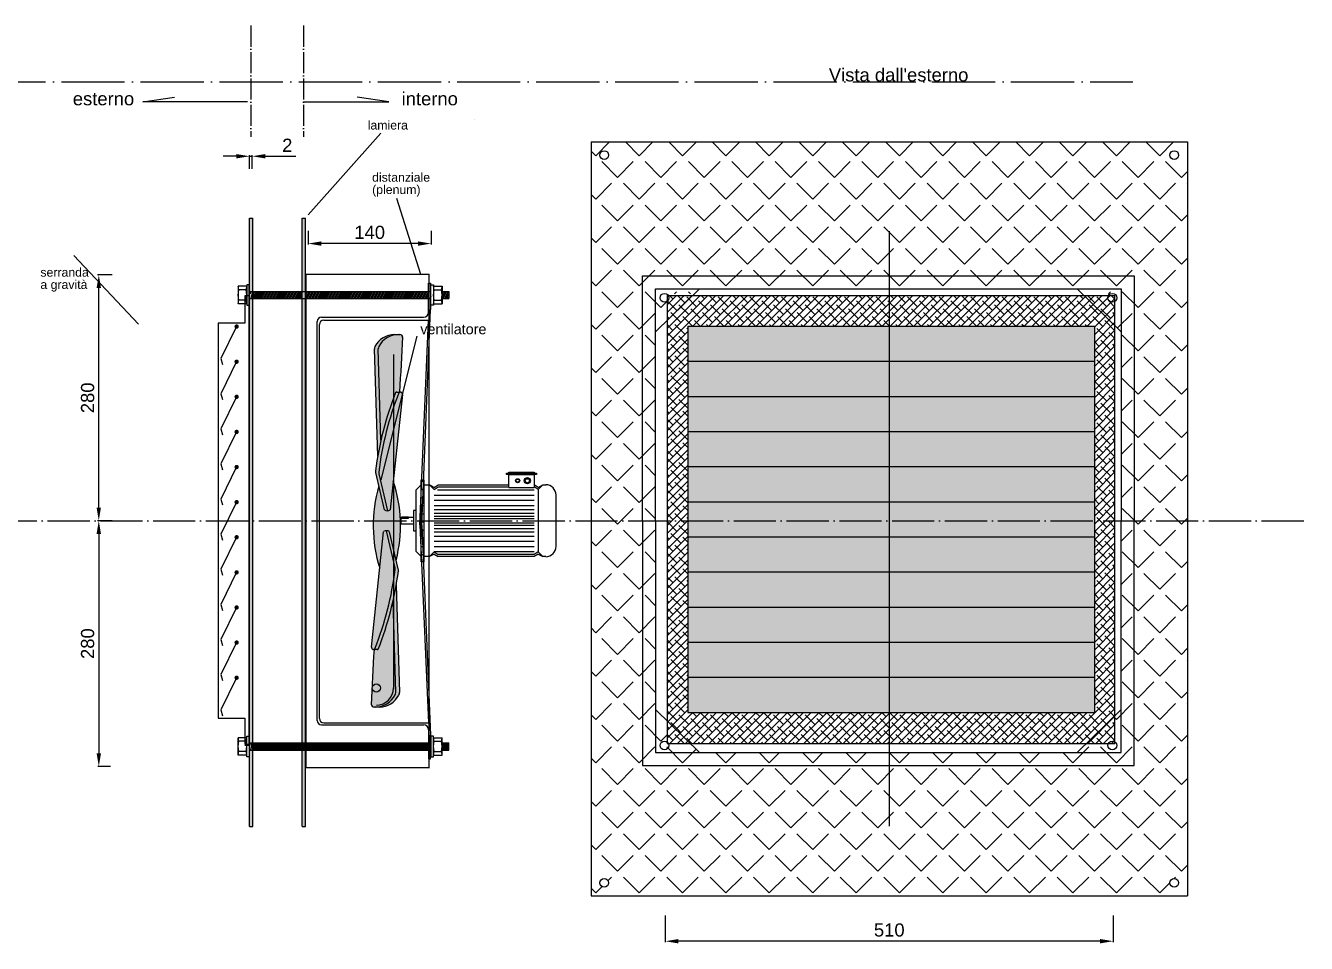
# Model space of a CAD drawing. Header units: millimetres. Extents: x -30 to 4486, y -1164 to 1064.
# Drawn here: x 907 to 2365, y 18 to 1064 of the extents above; entities that cross this region are included whole.
import ezdxf

# ---------------------------------------------------------------- set-up
doc = ezdxf.new("R2010")
doc.units = ezdxf.units.MM
doc.linetypes.add('ACAD_ISO04W100', pattern=[30, 24, -3, 0, -3])
for name, color, linetype in [('plenum', 94, 'Continuous'), ('serranda', 10, 'Continuous'), ('ventilatore', 152, 'Continuous')]:
    doc.layers.add(name, color=color, linetype=linetype)
doc.styles.get("Standard").update_dxf_attribs({"font": 'arial.ttf'})
doc.dimstyles.new('ISO-25', dxfattribs={"dimtxt": 15, "dimasz": 15, "dimexe": 1.25, "dimexo": 0.625, "dimgap": 5, "dimtad": 1, "dimdec": 0, "dimtxsty": 'Standard', "dimcen": 2.5, "dimadec": 0, "dimazin": 0, "dimtfac": 1, "dimtdec": 0, "dimtmove": 0, "dimatfit": 3, "dimfxl": 0, "dimarcsym": 0})
pattern_1 = [(45, (0, 2), (-24.6957, 24.6957), [25.4, -9.525]), (135, (0, 2), (-24.6957, -24.6957), [25.4, -9.525])]
pattern_2 = [(0, (-640.945, 1230.694), (0, 9.26711), []), (90, (-640.945, 1230.694), (-37.06844, 2e-15), [])]

# ---------------------------------------------------------------- blocks, each defined once
blk = doc.blocks.new('*D1')
at = {"color": 0, "lineweight": -2}
for p, q in [((1146.6, 915.2), (1131.6, 915.2)), ((1161.6, 900.8), (1161.6, 916.4)), ((1161.6, 915.2), (1164.6, 915.2)), ((1164.6, 900.8), (1164.6, 916.4)), ((1179.6, 915.2), (1214.5, 915.2))]:
    blk.add_line(p, q, dxfattribs=at)
at = {"color": 0}
for points in [[(1146.6, 917.7), (1146.6, 912.7), (1161.6, 915.2)], [(1179.6, 917.7), (1179.6, 912.7), (1164.6, 915.2)]]:
    blk.add_solid(points, dxfattribs=at)
at = {"layer": 'Defpoints', "color": 0}
for p in [(1164.6, 915.2), (1161.6, 900.2), (1164.6, 900.2)]:
    blk.add_point(p, dxfattribs=at)
at = {"color": 0, "insert": (1204.6, 927.7), "char_height": 15, "attachment_point": 5}
blk.add_mtext('2', dxfattribs=at)
blk = doc.blocks.new('*D7')
at = {"layer": 'Defpoints', "color": 0}
for p in [(1635, 51), (2145, 51), (1635, 21)]:
    blk.add_point(p, dxfattribs=at)
at = {"layer": 'plenum', "color": 0, "lineweight": -2}
for p, q in [((1635, 50.4), (1635, 19.8)), ((2145, 50.4), (2145, 19.8)), ((2130, 21), (1650, 21))]:
    blk.add_line(p, q, dxfattribs=at)
at = {"layer": 'plenum', "color": 0}
for points in [[(1650, 23.5), (1650, 18.5), (1635, 21)], [(2130, 23.5), (2130, 18.5), (2145, 21)]]:
    blk.add_solid(points, dxfattribs=at)
at = {"layer": 'plenum', "color": 0, "insert": (1890, 33.7), "char_height": 15, "attachment_point": 5}
blk.add_mtext('510', dxfattribs=at)
blk = doc.blocks.new('*D17')
at = {"color": 0, "lineweight": -2}
for p, q in [((1228.4, 830.4), (1228.4, 814.5)), ((1368.4, 830.4), (1368.4, 814.5)), ((1353.4, 815.7), (1243.4, 815.7))]:
    blk.add_line(p, q, dxfattribs=at)
at = {"color": 0}
for points in [[(1243.4, 818.2), (1243.4, 813.2), (1228.4, 815.7)], [(1353.4, 818.2), (1353.4, 813.2), (1368.4, 815.7)]]:
    blk.add_solid(points, dxfattribs=at)
at = {"layer": 'Defpoints', "color": 0}
for p in [(1228.4, 831), (1368.4, 831), (1228.4, 815.7)]:
    blk.add_point(p, dxfattribs=at)
at = {"color": 0, "insert": (1298.4, 828.4), "char_height": 15, "attachment_point": 5}
blk.add_mtext('140', dxfattribs=at)
blk = doc.blocks.new('serranda')
at = {"layer": 'serranda'}
h = blk.add_hatch(dxfattribs=at)
h.set_pattern_fill('ANSI38', color=256, scale=2, style=0)
h.set_pattern_definition([(45, (-1890, -500), (-4.490128, 4.490128), []), (135, (-1890, -500), (-13.470384, 4.490128), [15.875, -9.525])])
h.paths.add_polyline_path([(-253, 256.6), (-253, -253.8), (257, -253.8), (257, 256.6)])
h.paths.add_polyline_path([(233.5, 221.6), (233.5, -218.4), (-229.5, -218.4), (-229.5, 221.6)], flags=16)
h = blk.add_hatch(color=256, dxfattribs=at)
h.set_gradient(color1=(250, 17, 5), rotation=270, one_color=1, tint=1)
h.paths.add_polyline_path([(-229.5, 221.6), (-229.5, 181.6), (233.5, 181.6), (233.5, 221.6)])
h = blk.add_hatch(color=256, dxfattribs=at)
h.set_gradient(color1=(250, 17, 5), rotation=270, one_color=1, tint=1)
h.paths.add_polyline_path([(233.5, 181.6), (-229.5, 181.6), (-229.5, 141.6), (233.5, 141.6)])
h = blk.add_hatch(color=256, dxfattribs=at)
h.set_gradient(color1=(250, 17, 5), rotation=270, one_color=1, tint=1)
h.paths.add_polyline_path([(233.5, 141.6), (-229.5, 141.6), (-229.5, 101.6), (233.5, 101.6)])
h = blk.add_hatch(color=256, dxfattribs=at)
h.set_gradient(color1=(250, 17, 5), rotation=270, one_color=1, tint=1)
h.paths.add_polyline_path([(233.5, 101.6), (-229.5, 101.6), (-229.5, 61.6), (233.5, 61.6)])
h = blk.add_hatch(color=256, dxfattribs=at)
h.set_gradient(color1=(250, 17, 5), rotation=270, one_color=1, tint=1)
h.paths.add_polyline_path([(233.5, 61.6), (-229.5, 61.6), (-229.5, 21.6), (233.5, 21.6)])
h = blk.add_hatch(color=256, dxfattribs=at)
h.set_gradient(color1=(250, 17, 5), rotation=270, one_color=1, tint=1)
h.paths.add_polyline_path([(233.5, 21.6), (-229.5, 21.6), (-229.5, -18.4), (233.5, -18.4)])
h = blk.add_hatch(color=256, dxfattribs=at)
h.set_gradient(color1=(250, 17, 5), rotation=270, one_color=1, tint=1)
h.paths.add_polyline_path([(233.5, -18.4), (-229.5, -18.4), (-229.5, -58.4), (233.5, -58.4)])
h = blk.add_hatch(color=256, dxfattribs=at)
h.set_gradient(color1=(250, 17, 5), rotation=270, one_color=1, tint=1)
h.paths.add_polyline_path([(233.5, -58.4), (-229.5, -58.4), (-229.5, -98.4), (233.5, -98.4)])
h = blk.add_hatch(color=256, dxfattribs=at)
h.set_gradient(color1=(250, 17, 5), rotation=270, one_color=1, tint=1)
h.paths.add_polyline_path([(233.5, -98.4), (-229.5, -98.4), (-229.5, -138.4), (233.5, -138.4)])
h = blk.add_hatch(color=256, dxfattribs=at)
h.set_gradient(color1=(250, 17, 5), rotation=270, one_color=1, tint=1)
h.paths.add_polyline_path([(233.5, -138.4), (-229.5, -138.4), (-229.5, -178.4), (233.5, -178.4)])
h = blk.add_hatch(color=256, dxfattribs=at)
h.set_gradient(color1=(250, 17, 5), rotation=270, one_color=1, tint=1)
h.paths.add_polyline_path([(233.5, -178.4), (-229.5, -178.4), (-229.5, -218.4), (233.5, -218.4)])
for p, q in [((-253, 256.6), (-253, -253.8)), ((-253, 256.6), (257, 256.6)), ((257, -253.8), (257, 256.6)), ((-229.5, 221.6), (-229.5, -218.4)), ((-229.5, 221.6), (233.5, 221.6)), ((233.5, 221.6), (233.5, -218.4)), ((-229.5, 181.6), (233.5, 181.6)), ((-229.5, 141.6), (233.5, 141.6)), ((-229.5, 101.6), (233.5, 101.6)), ((-229.5, 61.6), (233.5, 61.6)), ((-229.5, 21.6), (233.5, 21.6)), ((-229.5, -18.4), (233.5, -18.4)), ((-229.5, -58.4), (233.5, -58.4)), ((-229.5, -98.4), (233.5, -98.4)), ((-229.5, -138.4), (233.5, -138.4)), ((-229.5, -178.4), (233.5, -178.4)), ((-229.5, -218.4), (233.5, -218.4)), ((-253, -253.8), (257, -253.8))]:
    blk.add_line(p, q, dxfattribs=at)
blk = doc.blocks.new('*D18')
at = {"color": 0, "lineweight": -2}
for p, q in [((1005.4, 780), (988.7, 780)), ((990, 515), (990, 765)), ((1005.4, 500), (988.7, 500))]:
    blk.add_line(p, q, dxfattribs=at)
at = {"color": 0}
for points in [[(987.5, 765), (992.5, 765), (990, 780)], [(987.5, 515), (992.5, 515), (990, 500)]]:
    blk.add_solid(points, dxfattribs=at)
at = {"layer": 'Defpoints', "color": 0}
for p in [(990, 780), (1006, 780), (1006, 500)]:
    blk.add_point(p, dxfattribs=at)
at = {"color": 0, "insert": (977.3, 640), "char_height": 15, "attachment_point": 5, "rotation": 90}
blk.add_mtext('280', dxfattribs=at)
blk = doc.blocks.new('*D19')
at = {"color": 0, "lineweight": -2}
for p, q in [((1003.4, 500), (988.8, 500)), ((990, 485), (990, 235)), ((1003.4, 220), (988.8, 220))]:
    blk.add_line(p, q, dxfattribs=at)
at = {"color": 0}
for points in [[(987.5, 485), (992.5, 485), (990, 500)], [(987.5, 235), (992.5, 235), (990, 220)]]:
    blk.add_solid(points, dxfattribs=at)
at = {"layer": 'Defpoints', "color": 0}
for p in [(1004, 500), (990, 220), (1004, 220)]:
    blk.add_point(p, dxfattribs=at)
at = {"color": 0, "insert": (977.3, 360), "char_height": 15, "attachment_point": 5, "rotation": 90}
blk.add_mtext('280', dxfattribs=at)
blk = doc.blocks.new('distanziale')
at = {"layer": 'plenum'}
for p, q in [((-280, 0), (-280, 279)), ((-280, 279), (280, 279)), ((280, 279), (280, 0)), ((-265, 264), (265, 264)), ((-265, 0), (-265, 264)), ((265, 264), (265, 0)), ((-280, 0), (-280, -279)), ((-265, 0), (-265, -264)), ((265, -264), (265, 0)), ((280, -279), (280, 0)), ((-265, -264), (265, -264)), ((-280, -279), (280, -279))]:
    blk.add_line(p, q, dxfattribs=at)
for centre in [(-255, 254), (255, 254), (-255, -256), (255, -256)]:
    blk.add_circle(centre, 5, dxfattribs=at)
blk = doc.blocks.new('MOTORE')
for p, q in [((7.4, 35), (7.4, 40)), ((7.4, 40), (9.9, 40)), ((9.9, 40), (9.9, -40)), ((90.4, 46.5), (119.9, 46.5)), ((90.4, 45), (90.4, 46.5)), ((92.9, 45), (90.4, 45)), ((92.9, 47.5), (117.4, 47.5)), ((92.9, 46.5), (92.9, 47.5)), ((92.9, 45), (117.4, 45)), ((92.9, 42.5), (92.9, 45)), ((92.9, 32.5), (92.9, 42.5)), ((117.4, 47.5), (117.4, 46.5)), ((117.4, 45), (117.4, 32.5)), ((119.9, 45), (117.4, 45)), ((119.9, 46.5), (119.9, 45)), ((2.4, 30), (7.4, 35)), ((2.4, -30), (2.4, 30)), ((7.4, -40), (7.4, 35)), ((9.9, 35), (15.4, 35)), ((19.9, 32.5), (15.4, 35)), ((15.4, 35), (19.9, 30.5)), ((19.9, 32.5), (15.4, 35)), ((19.9, 32.5), (23.9, 35)), ((19.9, 30.5), (23.9, 33)), ((19.9, 25), (117.4, 25)), ((23.4, 30), (117.4, 30)), ((23.9, 35), (92.9, 35)), ((23.9, 33), (92.9, 33)), ((92.9, 32.5), (117.4, 32.5)), ((121.4, 32.5), (117.4, 35)), ((121.4, 30.5), (117.4, 33)), ((121.4, 32.5), (125.9, 35)), ((125.9, 35), (121.4, 30.5)), ((121.4, 30.5), (121.4, -30.5)), ((125.9, 35), (129.3, 35)), ((138.8, 25), (138.8, -25)), ((19.9, 20), (117.4, 20)), ((19.9, 15), (117.4, 15)), ((-12.6, 3), (-12.6, -3)), ((-11.6, 3), (-12.6, 3)), ((-5.1, 3.5), (-11.6, 3.5)), ((-11.6, 3.5), (-11.6, 2.5)), ((-11.6, 2.5), (-5.1, 2.5)), ((-5.1, 2.5), (-5.1, 3.5)), ((-0.1, 3), (-5.1, 3)), ((-0.1, 10), (-0.1, -10)), ((2.4, 10), (-0.1, 10)), ((19.9, 11), (117.4, 11)), ((19.9, 7.5), (117.4, 7.5)), ((19.9, 4.5), (117.4, 4.5)), ((19.9, 2), (117.4, 2)), ((-12.6, -3), (-0.1, -3)), ((-0.1, -10), (2.4, -10)), ((19.9, -2), (117.4, -2)), ((19.9, -4.5), (117.4, -4.5)), ((19.9, -7.5), (117.4, -7.5)), ((19.9, -11), (117.4, -11)), ((19.9, -15), (117.4, -15)), ((19.9, -20), (117.4, -20)), ((7.4, -35), (2.4, -30)), ((15.4, -35), (9.9, -35)), ((15.4, -35), (19.9, -30.5)), ((19.9, -32.5), (15.4, -35)), ((19.9, -25), (117.4, -25)), ((19.9, -30), (117.4, -30)), ((19.9, -30.5), (23.9, -33)), ((19.9, -32.5), (23.9, -35)), ((117.4, -33), (23.9, -33)), ((117.4, -35), (23.9, -35)), ((121.4, -30.5), (117.4, -33)), ((121.4, -32.5), (117.4, -35)), ((125.9, -35), (121.4, -30.5)), ((121.4, -32.5), (125.9, -35)), ((128.8, -35), (126.4, -35)), ((9.9, -40), (7.4, -40))]:
    blk.add_line(p, q)
for centre, radius in [((101.4, 39), 2), ((101.4, 39), 1.5), ((110.9, 39), 3), ((110.9, 39), 2)]:
    blk.add_circle(centre, radius)
for centre, start, end in [((128.6, 24.8), 1.3972, 88.6028), ((128.6, -24.8), 271.3972, 358.6028)]:
    blk.add_arc(centre, 10.3, start, end)

msp = doc.modelspace()

# ---------------------------------------------------------------- hatches: boundary and pattern name
h = msp.add_hatch()
h.set_pattern_fill('ANGLE', color=256, scale=5, angle=45, style=0)
h.set_pattern_definition(pattern_1)
h.paths.add_polyline_path([(2229.5, 931.5), (1550.5, 931.5), (1550.5, 502), (1624, 502), (1624, 715), (1636.7, 727.5), (1636.7, 752), (1637, 758.6), (1668.5, 758.6), (1674, 764), (2104, 764), (2109.5, 758.6), (2147, 758.6), (2147, 721.9), (2154, 715), (2154, 502), (2229.5, 502)])
h.paths.add_polyline_path([(1560.5, 916.5, -1), (1570.5, 916.5, -1)], flags=16)
h.paths.add_polyline_path([(2209.5, 916.5, -1), (2219.5, 916.5, -1)], flags=16)
for points in [[(1161.7, 429.9), (1165.3, 429.9), (1165.3, 844.6), (1161.7, 844.6)], [(1221.7, 429.9), (1225.3, 429.9), (1225.3, 844.6), (1221.7, 844.6)], [(1161.7, 151.6), (1165.3, 151.6), (1165.3, 429.9), (1161.7, 429.9)], [(1221.7, 151.6), (1225.3, 151.6), (1225.3, 429.9), (1221.7, 429.9)]]:
    msp.add_hatch(color=256).paths.add_polyline_path(points)
h = msp.add_hatch()
h.set_pattern_fill('JIS_LC_8', color=256, scale=0.2, angle=20, style=0)
h.paths.add_polyline_path([(1221.7, 761.2), (1165.3, 761.2), (1165.3, 753), (1221.7, 753)])
h = msp.add_hatch()
h.set_pattern_fill('JIS_LC_8', color=256, scale=0.2, angle=20, style=0)
h.paths.add_polyline_path([(1365.4, 761.2), (1226, 761.2), (1226, 753), (1365.4, 753)])
h = msp.add_hatch()
h.set_pattern_fill('JIS_LC_8', color=256, scale=0.2, angle=20, style=0)
h.paths.add_polyline_path([(1388.4, 761.2), (1380.8, 761.2), (1380.8, 753), (1388.4, 753)])
h = msp.add_hatch(color=256)
h.set_gradient(color1=(48, 83, 207), color2=(218, 224, 246), rotation=180, one_color=1, tint=0.91)
h.paths.add_polyline_path([(1307.6, 573.4, -0.012049), (1311.3, 591.6), (1308.1, 695.7, -0.127434), (1308.8, 698.3, -0.275847), (1331.1, 712.2), (1326.7, 712.2, 0.274575), (1304.4, 698.3, 0.128335), (1303.8, 695.7)])
h = msp.add_hatch(color=256)
h.set_gradient(color1=(48, 83, 207), one_color=1, tint=1)
h.paths.add_polyline_path([(1311.3, 591.6, -0.037063), (1327.9, 646.1, -0.155887), (1329.2, 646.5), (1332.7, 646.5, 0.004757), (1335.9, 708.8, 0.426603), (1332.7, 712.2), (1331.1, 712.2, 0.275847), (1308.8, 698.3, 0.127434), (1308.1, 695.7)])
h = msp.add_hatch(color=256)
h.set_gradient(color1=(48, 83, 207), rotation=180, one_color=1, tint=1)
h.paths.add_polyline_path([(1305.1, 556.8, 0.090428), (1305.2, 554.8), (1315.1, 512.3, 0.167658), (1318.7, 511.2), (1308.8, 553.5, -0.088078), (1308.7, 555.4, -0.064177), (1331.8, 645.7, -0.211019), (1333.3, 646.5), (1329.2, 646.5, 0.155887), (1327.9, 646.1, 0.060095)])
h = msp.add_hatch(color=256)
h.set_gradient(color1=(48, 83, 207), one_color=1, tint=1)
h.paths.add_polyline_path([(1308.8, 553.5), (1318.7, 511.2, 0.148294), (1321.8, 512.3), (1335.7, 643.9, 0.188905), (1335.3, 645.5, 0.037437), (1334.9, 645.8, 0.438852), (1331.8, 645.7, 0.064177), (1308.7, 555.4, 0.088078)])
h = msp.add_hatch(color=256)
h.set_gradient(color1=(48, 83, 207), color2=(218, 224, 246), rotation=180, one_color=1, tint=0.91)
h.paths.add_polyline_path([(1310, 446), (1314.3, 487.5, -0.324008), (1321, 487.5), (1328.6, 455.1, 0.142426), (1325.3, 545.2), (1321.8, 512.3, -0.324008), (1315.1, 512.3), (1308.8, 539.2, 0.148964)])
h = msp.add_hatch()
h.set_pattern_fill('GRATE', color=256, scale=11.6751, style=0)
h.set_pattern_definition(pattern_2)
h.paths.add_polyline_path([(1360.1, 547.7), (1357.6, 547.7), (1357.1, 535.9), (1357.1, 455.7), (1357.2, 454.3), (1360.1, 454.3)], flags=17)
h = msp.add_hatch()
h.set_pattern_fill('GRATE', color=256, scale=11.6751, style=0)
h.set_pattern_definition(pattern_2)
h.paths.add_polyline_path([(1357.1, 547.7), (1357.1, 541.8), (1357.1, 454.3), (1360.1, 454.3), (1360.1, 547.7)], flags=17)
h = msp.add_hatch()
h.set_pattern_fill('ANGLE', color=256, scale=5, angle=45, style=0)
h.set_pattern_definition(pattern_1)
h.paths.add_polyline_path([(1624, 500), (1624, 502), (1550.5, 502), (1550.5, 72.5), (2229.5, 72.5), (2229.5, 502), (2154, 502), (2154, 500), (2154, 285), (2147, 278.1), (2147, 248.2), (2116.4, 248.2), (2104, 236), (1674, 236), (1661.6, 248.2), (1637, 248.2), (1637, 252), (1636.7, 252), (1636.7, 272.5), (1624, 285)])
h.paths.add_polyline_path([(1570.5, 87.5, -1), (1560.5, 87.5, -1)], flags=16)
h.paths.add_polyline_path([(2219.5, 87.5, -1), (2209.5, 87.5, -1)], flags=16)
h = msp.add_hatch(color=256)
h.set_gradient(color1=(48, 83, 207), one_color=1, tint=1)
h.paths.add_polyline_path([(1327.3, 446.4), (1317.5, 488.6, 0.148294), (1314.3, 487.5), (1300.5, 355.9, 0.188905), (1300.9, 354.4, 0.037437), (1301.2, 354, 0.438852), (1304.4, 354.1, 0.064177), (1327.4, 444.5, 0.088078)])
h = msp.add_hatch(color=256)
h.set_gradient(color1=(48, 83, 207), rotation=180, one_color=1, tint=1)
h.paths.add_polyline_path([(1331.1, 443, 0.090428), (1331, 445), (1321, 487.5, 0.167658), (1317.5, 488.6), (1327.3, 446.4, -0.088078), (1327.4, 444.5, -0.064177), (1304.4, 354.1, -0.211019), (1302.8, 353.4), (1307, 353.4, 0.155887), (1308.2, 353.8, 0.060095)])
h = msp.add_hatch(color=256)
h.set_gradient(color1=(48, 83, 207), color2=(218, 224, 246), rotation=180, one_color=1, tint=0.91)
h.paths.add_polyline_path([(1328.5, 426.4, -0.012049), (1324.9, 408.2), (1328, 304.2, -0.127434), (1327.4, 301.5, -0.275847), (1305.1, 287.6), (1309.4, 287.6, 0.274575), (1331.7, 301.5, 0.128335), (1332.4, 304.2)])
h = msp.add_hatch(color=256)
h.set_gradient(color1=(48, 83, 207), one_color=1, tint=1)
h.paths.add_polyline_path([(1324.9, 408.2, -0.037063), (1308.2, 353.8, -0.155887), (1307, 353.4), (1303.4, 353.4, 0.004757), (1300.2, 291, 0.426603), (1303.5, 287.6), (1305.1, 287.6, 0.275847), (1327.4, 301.5, 0.127434), (1328, 304.2)])

# ---------------------------------------------------------------- linework, layer by layer
at = {"linetype": 'ACAD_ISO04W100'}
for p, q in [((1163.1, 1064), (1163.1, 937.3)), ((1223.1, 1064), (1223.1, 937.3))]:
    msp.add_line(p, q, dxfattribs=at)
at = {"linetype": 'ACAD_ISO04W100', "ltscale": 3}
msp.add_line((136.5, 1000), (2167.5, 1000), dxfattribs=at)
for p, q in [((1040.3, 977.2), (1076.3, 982.6)), ((1159.5, 977.2), (1040.3, 977.2)), ((1223.1, 977.2), (1320.1, 977.2)), ((1320.1, 977.2), (1284.1, 982.6)), ((1417.4, 957.2), (1417.4, 957.2)), ((1311.1, 941.3), (1228.3, 848.5)), ((1550.5, 931.5), (1550.5, 72.5)), ((1550.5, 931.5), (2229.5, 931.5)), ((2229.5, 931.5), (2229.5, 72.5)), ((1161.7, 151.6), (1161.7, 844.6)), ((1161.7, 844.6), (1165.3, 844.6)), ((1165.3, 151.6), (1165.3, 844.6)), ((1221.7, 151.6), (1221.7, 844.6)), ((1221.7, 844.6), (1225.3, 844.6)), ((1225.3, 151.6), (1225.3, 844.6)), ((1890, 830), (1890, 152)), ((1158.4, 767.1), (1148.5, 767.1)), ((1148.5, 767.1), (1148.5, 747.2)), ((1157.9, 763), (1149.1, 763)), ((1161.3, 768.8), (1158.4, 768.8)), ((1158.4, 768.8), (1158.4, 745.5)), ((1158.4, 767.1), (1158.4, 747.2)), ((1161.3, 745.5), (1161.3, 768.8)), ((1162.3, 761.2), (1368, 761.2)), ((1162.9, 761.2), (1162.3, 758.5)), ((1164.9, 761.2), (1163.1, 753)), ((1163.7, 761.2), (1163.7, 761.2)), ((1365.4, 737.7), (1365.4, 770.7)), ((1365.4, 770.7), (1367.8, 770.7)), ((1367.8, 770.7), (1367.8, 740.5)), ((1368, 768.8), (1370.9, 768.8)), ((1368, 745.5), (1368, 768.8)), ((1370.9, 768.8), (1370.9, 745.5)), ((1370.9, 767.1), (1380.8, 767.1)), ((1370.9, 767.1), (1370.9, 747.2)), ((1371.4, 763), (1380.2, 763)), ((1380.8, 767.1), (1380.8, 747.2)), ((1380.8, 761.2), (1388.4, 761.2)), ((1388.4, 761.2), (1388.4, 753)), ((1674, 764), (1624, 715)), ((1674, 764), (2104, 764)), ((2104, 764), (2154, 715)), ((1158.4, 747.2), (1148.5, 747.2)), ((1157.9, 751.3), (1149.1, 751.3)), ((1158.4, 745.5), (1161.3, 745.5)), ((1162.3, 753), (1368, 753)), ((1163.7, 753), (1163.7, 753)), ((1368, 755.8), (1367.4, 753)), ((1370.9, 745.5), (1368, 745.5)), ((1370.9, 747.2), (1380.8, 747.2)), ((1371.4, 751.3), (1380.2, 751.3)), ((1380.8, 753), (1388.4, 753)), ((1243.7, 731.8), (1359.6, 731.8)), ((1357.8, 495.2), (1367.7, 740.5)), ((1238.7, 272.5), (1238.7, 726.8)), ((1241.1, 274.8), (1241.1, 723.5)), ((1246.1, 728.5), (1365.4, 728.5)), ((1355.5, 495.2), (1365.4, 728.5)), ((1624, 500), (1624, 715)), ((2154, 715), (2154, 500)), ((1326.7, 712.2), (1332.7, 712.2)), ((1307.6, 573.4), (1303.8, 695.7)), ((1311.3, 591.6), (1308.1, 695.7)), ((1335.7, 643.9), (1321.8, 512.3)), ((1329.2, 646.5), (1333.3, 646.5)), ((1303.4, 557.8), (1303.4, 557.8)), ((1305.2, 554.8), (1315.1, 512.3)), ((1308.8, 553.5), (1318.7, 511.2)), ((1624, 500), (1624, 285)), ((2154, 285), (2154, 500)), ((1300.5, 355.9), (1314.3, 487.5)), ((1327.3, 446.4), (1317.5, 488.6)), ((1331, 445), (1321, 487.5)), ((1355.5, 495.2), (1365.4, 269.8)), ((1357.8, 495.2), (1367.7, 255.8)), ((1332.8, 442), (1332.8, 442)), ((1328.5, 426.4), (1332.4, 304.2)), ((1324.9, 408.2), (1328, 304.2)), ((1307, 353.4), (1302.8, 353.4)), ((1309.4, 287.6), (1303.5, 287.6)), ((1674, 236), (1624, 285)), ((2104, 236), (2154, 285)), ((1243.7, 267.5), (1359.6, 267.5)), ((1246.1, 269.8), (1365.4, 269.8)), ((1158.4, 252.8), (1148.5, 252.8)), ((1148.5, 232.9), (1148.5, 252.8)), ((1157.9, 248.7), (1149.1, 248.7)), ((1158.4, 231.2), (1158.4, 254.5)), ((1158.4, 254.5), (1161.3, 254.5)), ((1158.4, 232.9), (1158.4, 252.8)), ((1161.3, 254.5), (1161.3, 231.2)), ((1365.4, 261.7), (1365.4, 228.6)), ((1367.8, 228.6), (1367.8, 255.8)), ((1370.9, 254.5), (1368, 254.5)), ((1368, 254.5), (1368, 231.2)), ((1370.9, 231.2), (1370.9, 254.5)), ((1370.9, 252.8), (1380.8, 252.8)), ((1370.9, 232.9), (1370.9, 252.8)), ((1371.4, 248.7), (1380.2, 248.7)), ((1380.8, 232.9), (1380.8, 252.8)), ((1157.9, 237), (1149.1, 237)), ((1162.3, 247), (1368, 247)), ((1162.9, 238.8), (1162.3, 241.5)), ((1162.3, 238.8), (1368, 238.8)), ((1164.9, 238.8), (1163.1, 247)), ((1163.7, 247), (1163.7, 247)), ((1163.7, 238.8), (1163.7, 238.8)), ((1166.1, 238.8), (1164.3, 247)), ((1167.2, 238.8), (1165.5, 247)), ((1168.4, 238.8), (1166.6, 247)), ((1169.6, 238.8), (1167.8, 247)), ((1170.7, 238.8), (1169, 247)), ((1171.9, 238.8), (1170.1, 247)), ((1172.9, 238.8), (1171.1, 247)), ((1171.7, 247), (1171.7, 247)), ((1171.7, 238.8), (1171.7, 238.8)), ((1174.1, 238.8), (1172.3, 247)), ((1175.2, 238.8), (1173.5, 247)), ((1176.4, 238.8), (1174.6, 247)), ((1177.6, 238.8), (1175.8, 247)), ((1178.7, 238.8), (1177, 247)), ((1179.9, 238.8), (1178.1, 247)), ((1181.1, 238.8), (1179.3, 247)), ((1182.2, 238.8), (1180.5, 247)), ((1183.4, 238.8), (1181.6, 247)), ((1184.6, 238.8), (1182.8, 247)), ((1185.7, 238.8), (1184, 247)), ((1186.9, 238.8), (1185.2, 247)), ((1188.1, 238.8), (1186.3, 247)), ((1189.2, 238.8), (1187.5, 247)), ((1190.4, 238.8), (1188.7, 247)), ((1191.6, 238.8), (1189.8, 247)), ((1192.7, 238.8), (1191, 247)), ((1193.9, 238.8), (1192.2, 247)), ((1195.1, 238.8), (1193.3, 247)), ((1196.2, 238.8), (1194.5, 247)), ((1197.4, 238.8), (1195.7, 247)), ((1198.6, 238.8), (1196.8, 247)), ((1199.7, 238.8), (1198, 247)), ((1200.9, 238.8), (1199.2, 247)), ((1202.1, 238.8), (1200.3, 247)), ((1203.2, 238.8), (1201.5, 247)), ((1204.4, 238.8), (1202.7, 247)), ((1205.6, 238.8), (1203.8, 247)), ((1206.7, 238.8), (1205, 247)), ((1207.9, 238.8), (1206.2, 247)), ((1209.1, 238.8), (1207.3, 247)), ((1210.3, 238.8), (1208.5, 247)), ((1211.4, 238.8), (1209.7, 247)), ((1212.6, 238.8), (1210.8, 247)), ((1213.9, 238.8), (1212.2, 247)), ((1215.1, 238.8), (1213.3, 247)), ((1216.2, 238.8), (1214.5, 247)), ((1217.4, 238.8), (1215.7, 247)), ((1218.6, 238.8), (1216.8, 247)), ((1219.7, 238.8), (1218, 247)), ((1220.9, 238.8), (1219.2, 247)), ((1222.1, 238.8), (1220.3, 247)), ((1223.2, 238.8), (1221.5, 247)), ((1224.4, 238.8), (1222.7, 247)), ((1225.6, 238.8), (1223.8, 247)), ((1226.7, 238.8), (1225, 247)), ((1227.9, 238.8), (1226.2, 247)), ((1229.1, 238.8), (1227.3, 247)), ((1230.2, 238.8), (1228.5, 247)), ((1231.4, 238.8), (1229.7, 247)), ((1232.6, 238.8), (1230.8, 247)), ((1233.8, 238.8), (1232, 247)), ((1234.9, 238.8), (1233.2, 247)), ((1236.1, 238.8), (1234.3, 247)), ((1237.2, 238.8), (1235.5, 247)), ((1238.4, 238.8), (1236.6, 247)), ((1237.2, 247), (1237.2, 247)), ((1237.2, 238.8), (1237.2, 238.8)), ((1239.6, 238.8), (1237.8, 247)), ((1240.7, 238.8), (1239, 247)), ((1241.9, 238.8), (1240.1, 247)), ((1243.1, 238.8), (1241.3, 247)), ((1244.2, 238.8), (1242.5, 247)), ((1245.4, 238.8), (1243.6, 247)), ((1246.6, 238.8), (1244.8, 247)), ((1247.7, 238.8), (1246, 247)), ((1248.9, 238.8), (1247.1, 247)), ((1250.1, 238.8), (1248.3, 247)), ((1251.2, 238.8), (1249.5, 247)), ((1252.4, 238.8), (1250.7, 247)), ((1253.6, 238.8), (1251.8, 247)), ((1254.7, 238.8), (1253, 247)), ((1255.9, 238.8), (1254.2, 247)), ((1257.1, 238.8), (1255.3, 247)), ((1258.2, 238.8), (1256.5, 247)), ((1259.4, 238.8), (1257.7, 247)), ((1260.6, 238.8), (1258.8, 247)), ((1261.7, 238.8), (1260, 247)), ((1262.9, 238.8), (1261.2, 247)), ((1264.1, 238.8), (1262.3, 247)), ((1265.2, 238.8), (1263.5, 247)), ((1266.4, 238.8), (1264.7, 247)), ((1267.6, 238.8), (1265.8, 247)), ((1268.7, 238.8), (1267, 247)), ((1269.9, 238.8), (1268.2, 247)), ((1271.1, 238.8), (1269.3, 247)), ((1272.2, 238.8), (1270.5, 247)), ((1273.4, 238.8), (1271.7, 247)), ((1274.6, 238.8), (1272.8, 247)), ((1275.8, 238.8), (1274, 247)), ((1276.9, 238.8), (1275.2, 247)), ((1278.1, 238.8), (1276.3, 247)), ((1279.3, 238.8), (1277.5, 247)), ((1280.4, 238.8), (1278.7, 247)), ((1281.6, 238.8), (1279.8, 247)), ((1282.8, 238.8), (1281, 247)), ((1283.9, 238.8), (1282.2, 247)), ((1285.1, 238.8), (1283.3, 247)), ((1286.3, 238.8), (1284.5, 247)), ((1287.4, 238.8), (1285.7, 247)), ((1288.6, 238.8), (1286.8, 247)), ((1289.8, 238.8), (1288, 247)), ((1290.9, 238.8), (1289.2, 247)), ((1292.1, 238.8), (1290.3, 247)), ((1293.3, 238.8), (1291.5, 247)), ((1294.4, 238.8), (1292.7, 247)), ((1295.6, 238.8), (1293.8, 247)), ((1296.8, 238.8), (1295, 247)), ((1295.6, 247), (1295.6, 247)), ((1295.6, 238.8), (1295.6, 238.8)), ((1297.9, 238.8), (1296.2, 247)), ((1299.1, 238.8), (1297.4, 247)), ((1300.3, 238.8), (1298.5, 247)), ((1301.4, 238.8), (1299.7, 247)), ((1302.6, 238.8), (1300.9, 247)), ((1303.8, 238.8), (1302, 247)), ((1304.9, 238.8), (1303.2, 247)), ((1306.1, 238.8), (1304.4, 247)), ((1307.3, 238.8), (1305.5, 247)), ((1308.4, 238.8), (1306.7, 247)), ((1309.6, 238.8), (1307.9, 247)), ((1310.8, 238.8), (1309, 247)), ((1311.9, 238.8), (1310.2, 247)), ((1313.1, 238.8), (1311.4, 247)), ((1314.3, 238.8), (1312.5, 247)), ((1315.4, 238.8), (1313.7, 247)), ((1316.6, 238.8), (1314.9, 247)), ((1317.8, 238.8), (1316, 247)), ((1318.9, 238.8), (1317.2, 247)), ((1320.1, 238.8), (1318.4, 247)), ((1321.3, 238.8), (1319.5, 247)), ((1322.5, 238.8), (1320.7, 247)), ((1323.6, 238.8), (1321.9, 247)), ((1324.8, 238.8), (1323, 247)), ((1326, 238.8), (1324.2, 247)), ((1327.1, 238.8), (1325.4, 247)), ((1328.3, 238.8), (1326.5, 247)), ((1329.5, 238.8), (1327.7, 247)), ((1330.6, 238.8), (1328.9, 247)), ((1331.8, 238.8), (1330, 247)), ((1333, 238.8), (1331.2, 247)), ((1334.1, 238.8), (1332.4, 247)), ((1335.3, 238.8), (1333.5, 247)), ((1336.5, 238.8), (1334.7, 247)), ((1337.6, 238.8), (1335.9, 247)), ((1338.8, 238.8), (1337, 247)), ((1340, 238.8), (1338.2, 247)), ((1341.1, 238.8), (1339.4, 247)), ((1342.3, 238.8), (1340.5, 247)), ((1343.5, 238.8), (1341.7, 247)), ((1344.6, 238.8), (1342.9, 247)), ((1345.8, 238.8), (1344.1, 247)), ((1347, 238.8), (1345.2, 247)), ((1348.1, 238.8), (1346.4, 247)), ((1349.3, 238.8), (1347.6, 247)), ((1350.5, 238.8), (1348.7, 247)), ((1351.6, 238.8), (1349.9, 247)), ((1352.8, 238.8), (1351.1, 247)), ((1354, 238.8), (1352.2, 247)), ((1355.1, 238.8), (1353.4, 247)), ((1356.3, 238.8), (1354.6, 247)), ((1357.5, 238.8), (1355.7, 247)), ((1358.6, 238.8), (1356.9, 247)), ((1359.8, 238.8), (1358.1, 247)), ((1361, 238.8), (1359.2, 247)), ((1362.1, 238.8), (1360.4, 247)), ((1363.3, 238.8), (1361.6, 247)), ((1364.5, 238.8), (1362.7, 247)), ((1365.6, 238.8), (1363.9, 247)), ((1366.8, 238.8), (1365.1, 247)), ((1368, 238.8), (1366.2, 247)), ((1368, 244.2), (1367.4, 247)), ((1371.4, 237), (1380.2, 237)), ((1380.8, 247), (1388.4, 247)), ((1382.6, 238.8), (1380.8, 247)), ((1381.4, 238.8), (1380.8, 241.5)), ((1380.8, 238.8), (1388.4, 238.8)), ((1383.8, 238.8), (1382, 247)), ((1384.9, 238.8), (1383.2, 247)), ((1386.1, 238.8), (1384.3, 247)), ((1387.3, 238.8), (1385.5, 247)), ((1388.4, 238.8), (1386.7, 247)), ((1388.4, 244.2), (1387.8, 247)), ((1388.4, 238.8), (1388.4, 247)), ((1674, 236), (2104, 236)), ((1158.4, 232.9), (1148.5, 232.9)), ((1161.3, 231.2), (1158.4, 231.2)), ((1365.4, 229.3), (1367.8, 229.3)), ((1365.4, 228.6), (1367.8, 228.6)), ((1368, 231.2), (1370.9, 231.2)), ((1370.9, 232.9), (1380.8, 232.9)), ((1161.7, 151.6), (1165.3, 151.6)), ((1221.7, 151.6), (1225.3, 151.6)), ((1550.5, 72.5), (2229.5, 72.5))]:
    msp.add_line(p, q)
at = {"linetype": 'ACAD_ISO04W100', "ltscale": 2}
msp.add_line((210.5, 500), (2364.9, 500), dxfattribs=at)
for centre in [(1565.5, 916.5), (2214.5, 916.5), (1565.5, 87.5), (2214.5, 87.5)]:
    msp.add_circle(centre, 5)
for centre, radius, start, end in [((1177.9, 768.8), 29.5, 183.4124, 191.4212), ((1177.9, 757.1), 29.5, 168.5788, 191.4212), ((1129, 768.8), 29.5, 348.5788, 356.5876), ((1129, 757.1), 29.5, 348.5788, 11.4212), ((1400.3, 768.8), 29.5, 183.4124, 191.4212), ((1400.3, 757.1), 29.5, 168.5788, 191.4212), ((1351.4, 768.8), 29.5, 348.5788, 356.5876), ((1351.4, 757.1), 29.5, 348.5788, 11.4212), ((1177.9, 745.4), 29.5, 168.5788, 176.5534), ((1129, 745.4), 29.5, 3.4466, 11.4212), ((1400.3, 745.4), 29.5, 168.5788, 176.5534), ((1351.4, 745.4), 29.5, 3.4466, 11.4212), ((1243.7, 726.8), 5, 90, 180), ((1359.6, 737.7), 5.84, 270, 0), ((1246.1, 723.5), 5, 90, 180), ((1327.2, 686.5), 25.7, 91.1234, 152.5377), ((1331.5, 686.6), 25.6, 90.9963, 152.6817), ((1332.7, 708.9), 3.26, 358.6678, 90), ((-1940.9, 846.9), 3279.8, 356.4968, 357.599), ((1309.2, 695.8), 5.43, 152.5377, 181.7854), ((1313.6, 695.8), 5.43, 152.6817, 181.7309), ((1686.5, 506.6), 384.8, 158.7485, 172.5048), ((1670.6, 511.1), 364.6, 158.3426, 173.0307), ((1329.2, 644.3), 2.17, 90, 125.4413), ((1333.4, 644.3), 2.17, 45.4051, 140.1826), ((1332.6, 643.5), 3.29, 36.8299, 45.4051), ((1333.5, 644.2), 2.17, 353.9451, 36.8299), ((1310.4, 556.1), 5.43, 172.5048, 193.1732), ((1314.1, 554.7), 5.43, 173.0307, 193.1648), ((1172.1, 494.4), 161.4, 345.9049, 18.3284), ((1462.3, 494.5), 159.9, 163.7518, 197.6427), ((1318.5, 517), 5.73, 234.0753, 305.9247), ((1317.7, 482.9), 5.73, 54.0753, 125.9247), ((965.5, 488.7), 364.6, 338.3426, 353.0307), ((949.6, 493.2), 384.8, 338.7485, 352.5048), ((1322.1, 445.1), 5.43, 353.0307, 13.1648), ((1325.7, 443.7), 5.43, 352.5048, 13.1732), ((4577.1, 153), 3279.8, 176.4968, 177.599), ((1302.6, 355.7), 2.17, 173.9451, 216.8299), ((1303.5, 356.3), 3.29, 216.8299, 225.4051), ((1302.7, 355.5), 2.17, 225.4051, 320.1826), ((1307, 355.5), 2.17, 270, 305.4413), ((1304.6, 313.3), 25.6, 270.9963, 332.6817), ((1308.9, 313.3), 25.7, 271.1234, 332.5377), ((1322.6, 304), 5.43, 332.6817, 1.7309), ((1326.9, 304), 5.43, 332.5377, 1.7854), ((1303.5, 290.9), 3.26, 178.6678, 270), ((1243.7, 272.5), 5, 180, 270), ((1246.1, 274.8), 5, 180, 270), ((1359.6, 261.7), 5.84, 0, 90), ((1177.9, 254.6), 29.5, 183.4466, 191.4212), ((1177.9, 242.9), 29.5, 168.5788, 191.4212), ((1129, 254.6), 29.5, 348.5788, 356.5534), ((1129, 242.9), 29.5, 348.5788, 11.4212), ((1400.3, 254.6), 29.5, 183.4466, 191.4212), ((1400.3, 242.9), 29.5, 168.5788, 191.4212), ((1351.4, 254.6), 29.5, 348.5788, 356.5534), ((1351.4, 242.9), 29.5, 348.5788, 11.4212), ((1177.9, 231.2), 29.5, 168.5788, 176.5876), ((1129, 231.2), 29.5, 3.4124, 11.4212), ((1400.3, 231.2), 29.5, 168.5788, 176.5876), ((1351.4, 231.2), 29.5, 3.4124, 11.4212)]:
    msp.add_arc(centre, radius, start, end)
at = {"layer": 'plenum'}
for p, q in [((1328.9, 867.4), (1356.3, 781)), ((1226, 219), (1226, 781)), ((1366, 219), (1366, 781))]:
    msp.add_line(p, q, dxfattribs=at)
at = {"layer": 'plenum', "ltscale": 2}
for p, q in [((1226, 781), (1366, 781)), ((1226, 219), (1366.7, 219))]:
    msp.add_line(p, q, dxfattribs=at)
at = {"layer": 'serranda'}
for p, q in [((961.5, 802), (1035.2, 723.8)), ((1161.1, 756), (1156.1, 756)), ((1156.1, 756), (1156.1, 725.2)), ((1161.1, 245.3), (1161.1, 756)), ((1156.1, 725.2), (1126.1, 725.2)), ((1126.1, 725.2), (1126.1, 275.2)), ((1146.9, 721.2), (1128.9, 684.7)), ((1128.9, 684.7), (1130.8, 677.9)), ((1146.9, 681.2), (1128.9, 644.7)), ((1128.9, 644.7), (1130.8, 637.9)), ((1146.9, 641.2), (1128.9, 604.7)), ((1128.9, 604.7), (1130.8, 597.9)), ((1146.9, 601.2), (1128.9, 564.7)), ((1128.9, 564.7), (1130.8, 557.9)), ((1146.9, 561.2), (1128.9, 524.7)), ((1128.9, 524.7), (1130.8, 517.9)), ((1146.9, 521.2), (1128.9, 484.7)), ((1128.9, 484.7), (1130.8, 477.9)), ((1146.9, 481.2), (1128.9, 444.7)), ((1128.9, 444.7), (1130.8, 437.9)), ((1146.9, 441.2), (1128.9, 404.7)), ((1128.9, 404.7), (1130.8, 397.9)), ((1146.9, 401.2), (1128.9, 364.7)), ((1128.9, 364.7), (1130.8, 357.9)), ((1146.9, 361.2), (1128.9, 324.7)), ((1128.9, 324.7), (1130.8, 317.9)), ((1146.9, 321.2), (1128.9, 284.7)), ((1128.9, 284.7), (1130.8, 277.9)), ((1126.1, 275.2), (1156.1, 275.2)), ((1156.1, 275.2), (1156.1, 245.3)), ((1156.1, 245.3), (1161.1, 245.3)), ((1161.1, 244), (1156.1, 244))]:
    msp.add_line(p, q, dxfattribs=at)
at = {"layer": 'serranda', "const_width": 2.3}
for points in [[(1145.8, 721.8, 1), (1148.1, 720.5, 1)], [(1145.8, 681.8, 1), (1148.1, 680.5, 1)], [(1145.8, 641.8, 1), (1148.1, 640.5, 1)], [(1145.8, 601.8, 1), (1148.1, 600.5, 1)], [(1145.8, 561.8, 1), (1148.1, 560.5, 1)], [(1145.8, 521.8, 1), (1148.1, 520.5, 1)], [(1145.8, 481.8, 1), (1148.1, 480.5, 1)], [(1145.8, 441.8, 1), (1148.1, 440.5, 1)], [(1145.8, 401.8, 1), (1148.1, 400.5, 1)], [(1145.8, 361.8, 1), (1148.1, 360.5, 1)], [(1145.8, 321.8, 1), (1148.1, 320.5, 1)]]:
    msp.add_lwpolyline(points, format="xyb", close=True, dxfattribs=at)
at = {"layer": 'ventilatore'}
for p, q in [((1352, 710.2), (1311.2, 546.7)), ((1325.5, 689.4), (1325.5, 308.1))]:
    msp.add_line(p, q, dxfattribs=at)
msp.add_circle((1306, 309.5), 4.65, dxfattribs=at)
msp.add_arc((1306, 309.5), 19.6, 270, 0, dxfattribs=at)

# ---------------------------------------------------------------- block references
for name, p in [('distanziale', (1889, 500)), ('serranda', (1890, 500))]:
    msp.add_blockref(name, p)
at = {"xscale": 1.16751, "yscale": 1.16751, "zscale": 1.16751}
msp.add_blockref('MOTORE', (1348.5, 500), dxfattribs=at)

# ---------------------------------------------------------------- texts
for s, height, p in [("Vista dall'esterno", 15, (1821.2, 1000.4)), ('esterno', 15, (960.4, 973.2)), ('interno', 15, (1334.8, 973.2)), ('lamiera', 10, (1296.2, 945.6))]:
    msp.add_text(s, height=height).set_placement(p)
at = {"layer": 'plenum'}
for s, p in [('distanziale', (1301.2, 886.2)), ('(plenum)', (1301.2, 872.2))]:
    msp.add_text(s, height=10, dxfattribs=at).set_placement(p)
at = {"layer": 'serranda'}
for s, p in [('serranda', (923.5, 778)), ('a gravità', (923.5, 764))]:
    msp.add_text(s, height=10, dxfattribs=at).set_placement(p)
at = {"layer": 'ventilatore'}
msp.add_text('ventilatore', height=11.675, dxfattribs=at).set_placement((1356.1, 712.4))

# ---------------------------------------------------------------- dimensions: what is measured, and where the dimension line sits
dim = msp.add_linear_dim(base=(1164.6, 915.2), p1=(1161.6, 900.2), p2=(1164.6, 900.2), text='2', dimstyle='ISO-25')
dim.commit()
dim.dimension.update_dxf_attribs({"geometry": '*D1', "text_midpoint": (1204.6, 927.7)})
dim = msp.add_linear_dim(base=(1228.4, 815.7), p1=(1368.4, 831), p2=(1228.4, 831), dimstyle='ISO-25')
dim.commit()
dim.dimension.update_dxf_attribs({"geometry": '*D17', "text_midpoint": (1298.4, 828.4)})
for base, p1, p2, picture, middle in [((990, 780), (1006, 500), (1006, 780), '*D18', (977.3, 640)), ((990, 220), (1004, 500), (1004, 220), '*D19', (977.3, 360))]:
    dim = msp.add_linear_dim(base=base, p1=p1, p2=p2, angle=90, dimstyle='ISO-25')
    dim.commit()
    dim.dimension.update_dxf_attribs({"geometry": picture, "text_midpoint": middle})
at = {"layer": 'plenum'}
dim = msp.add_linear_dim(base=(1635, 21), p1=(2145, 51), p2=(1635, 51), angle=180, dimstyle='ISO-25', dxfattribs=at)
dim.commit()
dim.dimension.update_dxf_attribs({"geometry": '*D7', "text_midpoint": (1890, 33.7)})

doc.saveas('drawing.dxf')
